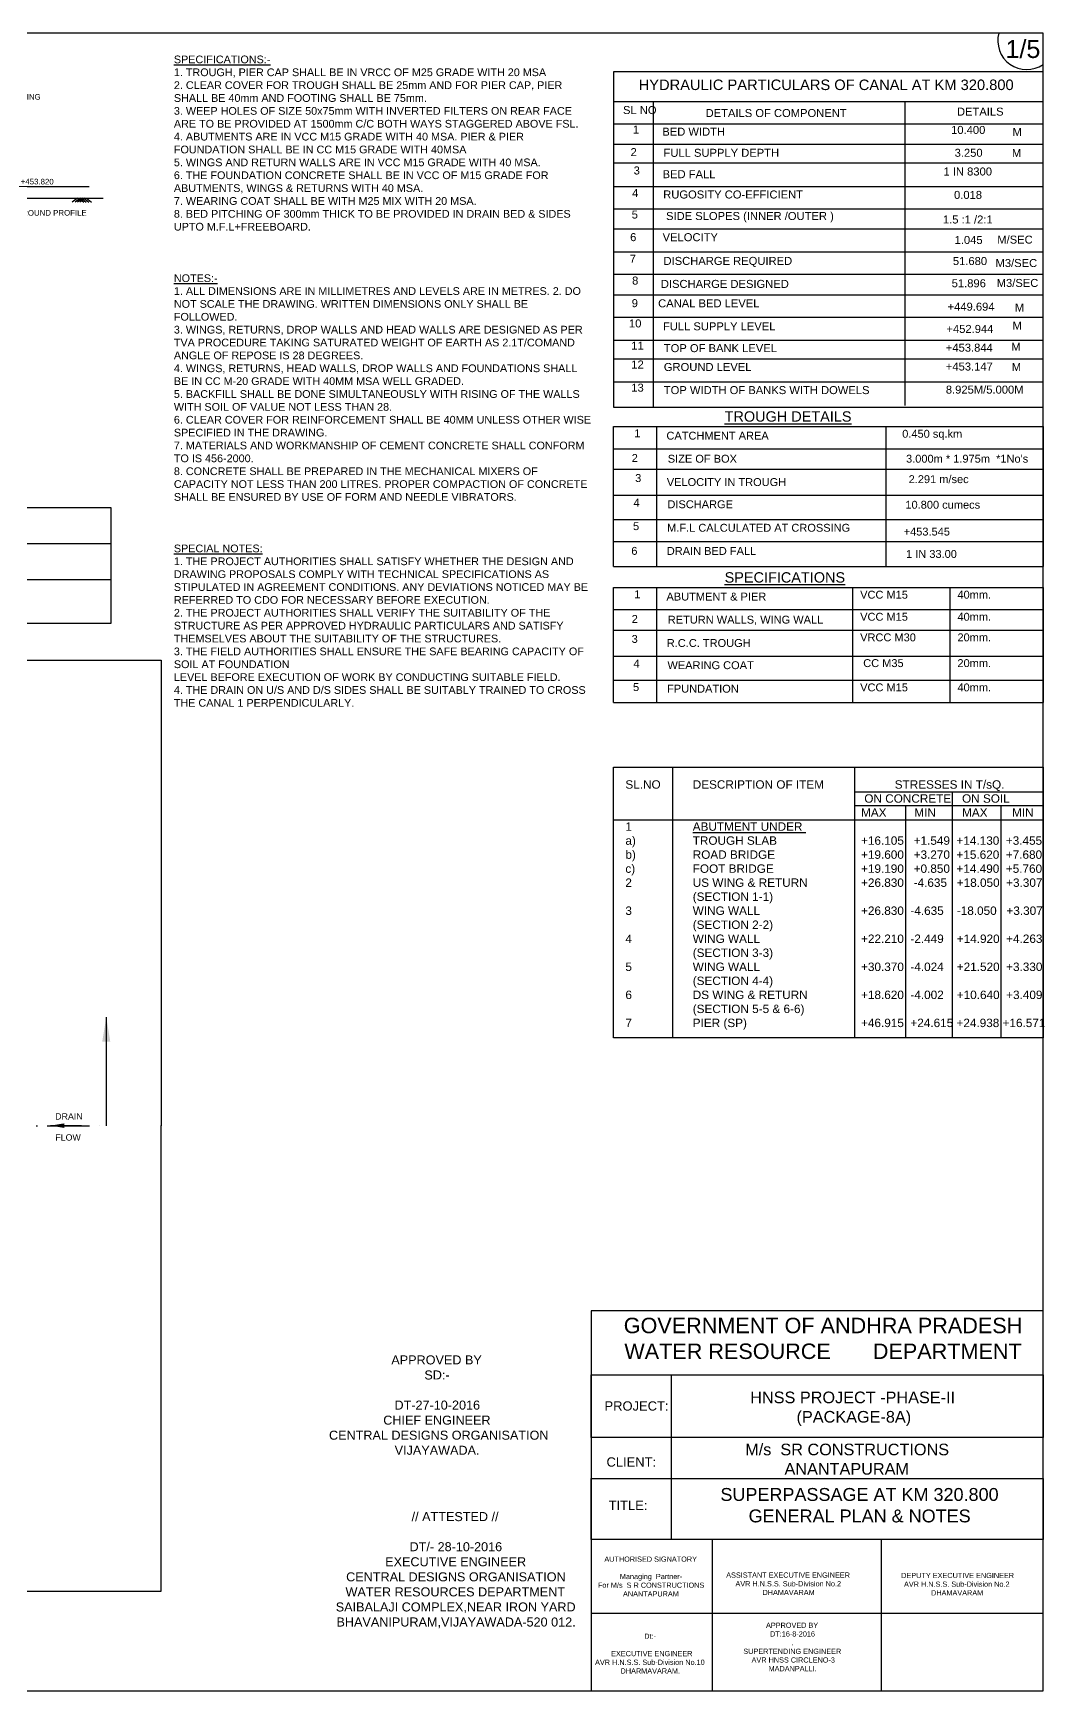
# Model space of a CAD drawing. Header units: millimetres. Extents: x 5124 to 7521686, y 2311 to 91894499.
# Drawn here: x 3781904 to 3796314, y 45931724 to 45955344 of the extents above; entities that cross this region are included whole.
import ezdxf

# ---------------------------------------------------------------- set-up
doc = ezdxf.new("R2010")
doc.units = ezdxf.units.MM
doc.header["$MEASUREMENT"] = 0
doc.linetypes.add('ACAD_ISO10W100', pattern=[18, 12, -3, 0, -3])
doc.layers.add('DRAWING', color=7, linetype='Continuous')
doc.layers.add('TEXT', color=7, linetype='Continuous')
doc.styles.get("Standard").update_dxf_attribs({"font": 'arial.ttf', "height": 90})
doc.dimstyles.get("Standard").update_dxf_attribs({"dimtxt": 200, "dimasz": 110, "dimexe": 0.18, "dimexo": 0.0625, "dimgap": 0.09, "dimtad": 0, "dimtih": 1, "dimtoh": 1, "dimdec": 0, "dimzin": 0, "dimdsep": 46, "dimtxsty": 'Standard', "dimblk": 'OBLIQUE', "dimcen": 0.09, "dimse1": 1, "dimse2": 1, "dimadec": 0, "dimazin": 0, "dimtfac": 1, "dimtdec": 0, "dimtofl": 0, "dimtmove": 0, "dimatfit": 3, "dimfxl": 1, "dimtolj": 1, "dimtzin": 0, "dimarcsym": 0})

# ---------------------------------------------------------------- blocks, each defined once
blk = doc.blocks.new('_Oblique')
at = {"color": 0, "linetype": 'ByBlock', "lineweight": -2}
blk.add_line((-0.5, -0.5), (0.5, 0.5), dxfattribs=at)

msp = doc.modelspace()

# ---------------------------------------------------------------- linework, layer by layer
at = {"layer": 'DRAWING', "linetype": 'Continuous'}
for points in [[(3796289, 45955344.5), (3753198, 45955344.5), (3753198, 45931724), (3796289, 45931724)], [(3753857, 45948586.5), (3783011, 45948586.5), (3783011, 45946931), (3753857, 45946931)]]:
    msp.add_lwpolyline(points, close=True, dxfattribs=at)
for points in [[(3778726, 45953159.5), (3782702.5, 45953159.5)], [(3778742.5, 45952994.5), (3782900.5, 45952994.5)], [(3782537.5, 45952994.5), (3782461.5, 45952934)], [(3782576.5, 45952994.5), (3782500.5, 45952934)], [(3782612, 45952994.5), (3782536, 45952934)], [(3782554.5, 45952994.5), (3782626, 45952936.5)], [(3782646, 45952994.5), (3782570, 45952934)], [(3782588.5, 45952994.5), (3782660, 45952936.5)], [(3782625.5, 45952994.5), (3782697, 45952936.5)], [(3782663.5, 45952994.5), (3782735, 45952936.5)], [(3753857, 45948073), (3783011, 45948073)], [(3753857, 45947559.5), (3783011, 45947559.5)], [(3770121.5, 45946412.5), (3783727, 45946412.5), (3783727, 45939777)], [(3770121.5, 45933146), (3783727, 45933146), (3783727, 45939781.5)]]:
    msp.add_lwpolyline(points, dxfattribs=at)
at = {"layer": 'DRAWING', "linetype": 'ACAD_ISO10W100', "ltscale": 50}
msp.add_lwpolyline([(3755102.5, 45939777), (3782967, 45939777)], dxfattribs=at)
at = {"layer": 'TEXT', "linetype": 'Continuous'}
for p, q in [((3790170, 45944885), (3796289, 45944885)), ((3790170, 45941028.6), (3790170, 45944885)), ((3796289, 45944885), (3796289, 45941028.6)), ((3796289, 45941028.6), (3790170, 45941028.6))]:
    msp.add_line(p, q, dxfattribs=at)
at = {"layer": 'TEXT'}
for points in [[(3796289, 45950009.4), (3790174.8, 45950009.4), (3790174.8, 45954797.3), (3796289, 45954797.3)], [(3790174.8, 45954369.2), (3796289, 45954369.2)], [(3790738.9, 45950007.3), (3790738.9, 45954363.5)], [(3794324, 45950038.3), (3794324, 45954369.2)], [(3790174.8, 45954052.5), (3796289, 45954052.5)], [(3790174.8, 45953764.6), (3796289, 45953764.6)], [(3790174.8, 45953495.9), (3796289, 45953495.9)], [(3790174.8, 45953160), (3796289, 45953160)], [(3790174.8, 45952843.3), (3796289, 45952843.3)], [(3790174.8, 45952555.4), (3796289, 45952555.4)], [(3790174.8, 45952229.1), (3796289, 45952229.1)], [(3790174.8, 45951912.4), (3796289, 45951912.4)], [(3790174.8, 45951614.9), (3796289, 45951614.9)], [(3790174.8, 45951298.2), (3796289, 45951298.2)], [(3790174.8, 45950971.9), (3796289, 45950971.9)], [(3790174.8, 45950703.1), (3796289, 45950703.1)], [(3790174.8, 45950373.9), (3796289, 45950373.9)], [(3790170, 45947745.5), (3790170, 45949737.5)], [(3790170, 45949737.5), (3796289, 45949737.5)], [(3790786.3, 45947745.5), (3790786.3, 45949737.5)], [(3794055.8, 45947745.5), (3794055.8, 45949737.5)], [(3790170, 45949423), (3796289, 45949423)], [(3790170, 45949129.4), (3796289, 45949129.4)], [(3790170, 45948762.5), (3796289, 45948762.5)], [(3790170, 45948416.5), (3796289, 45948416.5)], [(3790170, 45948102), (3796289, 45948102)], [(3790170, 45947745.5), (3796289, 45947745.5)], [(3790170, 45947745.5), (3796289, 45947745.5)], [(3790170, 45945809), (3790170, 45947444.5)], [(3790170, 45947444.5), (3796289, 45947444.5)], [(3790786.3, 45945809), (3790786.3, 45947444.5)], [(3793577.5, 45945809), (3793577.5, 45947444.5)], [(3794963, 45945809), (3794963, 45947444.5)], [(3790170, 45947130), (3796289, 45947130)], [(3790170, 45946836.4), (3796289, 45946836.4)], [(3790170, 45946469.5), (3796289, 45946469.5)], [(3790170, 45946123.5), (3796289, 45946123.5)], [(3790170, 45945809), (3796289, 45945809)], [(3790993.5, 45936227.3), (3790993.5, 45933880.3)], [(3791577.4, 45933880.3), (3791577.4, 45931724)], [(3793984.5, 45933880.3), (3793984.5, 45931724)], [(3789850.2, 45932831.1), (3796289, 45932831.1)]]:
    msp.add_lwpolyline(points, dxfattribs=at)
at = {"layer": 'TEXT', "linetype": 'Continuous'}
for points in [[(3796289, 45949737.5), (3796289, 45947745.5)], [(3796289, 45947444.5), (3796289, 45945809)], [(3791011.1, 45944885), (3791011.1, 45941028.6)], [(3793604.3, 45944885), (3793604.3, 45941028.6)], [(3793604.3, 45944534.5), (3796289, 45944534.5)], [(3794993.8, 45944534.5), (3794993.8, 45941028.6)], [(3793604.3, 45944339.5), (3796289, 45944339.5)], [(3794329.2, 45944339.5), (3794329.2, 45941028.6)], [(3795686.8, 45944339.5), (3795686.8, 45941028.6)], [(3790170, 45944135.9), (3796289, 45944135.9)]]:
    msp.add_lwpolyline(points, dxfattribs=at)
at = {"layer": 'TEXT'}
for points in [[(3796289, 45937139.6), (3789850.2, 45937139.6), (3789850.2, 45931724), (3796289, 45931724)], [(3789850.2, 45936227.3), (3796289, 45936227.3), (3796289, 45935334.5), (3789850.2, 45935334.5)], [(3789850.2, 45934751.5), (3796289, 45934751.5), (3796289, 45933880.3), (3789850.2, 45933880.3)]]:
    msp.add_lwpolyline(points, close=True, dxfattribs=at)
msp.add_arc((3796053.9, 45955235.4), 410.2, 164.57288, 304.97615, dxfattribs=at)

# ---------------------------------------------------------------- texts
for s, height, p in [('1/5', 255.59, (3795753.4, 45954990.8)), ('HYDRAULIC PARTICULARS OF CANAL AT KM 320.800', 149.593, (3790528.1, 45954533.8)), ('SL NO', 114.05, (3790305.3, 45954191.7)), ('DETAILS OF COMPONENT ', 114.046, (3791481.8, 45954149.3)), ('DETAILS ', 114.05, (3795062, 45954169.3)), ('1', 114, (3790445.8, 45953914.2)), ('BED WIDTH ', 114.05, (3790865.2, 45953883.6)), ('10.400', 114.05, (3794978.7, 45953908.3)), ('M', 114, (3795853.3, 45953879.9)), ('2', 114, (3790412.5, 45953592)), ('FULL SUPPLY DEPTH ', 114.046, (3790882.3, 45953582.6)), ('3.250', 114.05, (3795028.7, 45953583)), ('M', 114, (3795844.9, 45953579.7)), ('3', 114, (3790457, 45953330.9)), ('BED FALL ', 114.05, (3790869.6, 45953278.1)), ('1 IN 8300', 114.05, (3794870.1, 45953316.2)), ('4', 114, (3790434.7, 45953008.7)), ('RUGOSITY CO-EFFICIENT ', 114.046, (3790878.2, 45952988.7)), ('0.018', 114.05, (3795020.4, 45952982.6)), ('5', 114, (3790429.2, 45952703.2)), (' SIDE SLOPES (INNER /OUTER )', 114.046, (3790873.9, 45952682.2)), ('1.5 :1 /2:1', 114.046, (3794861.8, 45952632.3)), ('6', 114, (3790406.9, 45952380.9)), ('VELOCITY ', 114.05, (3790869.6, 45952380)), ('1.045', 114.05, (3795028.7, 45952340.5)), ('M/SEC', 114.05, (3795636.3, 45952345.5)), ('7', 114, (3790401.5, 45952073.5)), ('DISCHARGE REQUIRED ', 114.046, (3790882.5, 45952042.2)), ('51.680', 114.05, (3795003.7, 45952040.3)), ('M3/SEC', 114.05, (3795611.2, 45952011.9)), ('8', 114, (3790434.9, 45951762.4)), ('DISCHARGE DESIGNED ', 114.046, (3790844.2, 45951714.4)), ('51.896', 114.05, (3794987, 45951723.4)), ('M3/SEC', 114.05, (3795627.9, 45951728.3)), ('9', 114, (3790429.3, 45951440.2)), ('CANAL BED LEVEL ', 114.046, (3790805.8, 45951437.7)), ('+449.694', 114.05, (3794928.6, 45951389.8)), ('M', 114, (3795886.7, 45951378.1)), ('10', 114.05, (3790390.4, 45951151.3)), ('FULL SUPPLY LEVEL ', 114.046, (3790874, 45951110)), ('+452.944', 114.05, (3794911.9, 45951072.9)), ('M', 114, (3795853.3, 45951119.6)), ('11', 114.05, (3790423.7, 45950834.6)), ('TOP OF BANK LEVEL ', 114.046, (3790886.8, 45950799.3)), ('+453.844', 114.05, (3794903.5, 45950806)), ('M', 114, (3795836.6, 45950819.4)), ('12', 114.05, (3790423.7, 45950565.9)), ('GROUND LEVEL', 114.046, (3790886.8, 45950530.5)), ('+453.147', 114.05, (3794903.5, 45950537.3)), ('M', 114, (3795842.2, 45950530.3)), ('13', 114.05, (3790423.7, 45950236.7)), ('TOP WIDTH OF BANKS WITH DOWELS', 114.046, (3790886.8, 45950201.3)), ('8.925M/5.000M', 114.046, (3794903.5, 45950208)), ('%%UTROUGH DETAILS', 147.37, (3791753, 45949809)), ('1', 112.4, (3790466.1, 45949586.5)), ('0.450 sq.km', 112.352, (3794282.2, 45949580)), ('CATCHMENT AREA', 112.352, (3790924.3, 45949553)), ('2', 112.4, (3790429.7, 45949234.5)), ('SIZE OF BOX', 112.352, (3790942.9, 45949224.2)), ("3.000m * 1.975m  *1No's", 112.352, (3794336.9, 45949224.7)), ('3', 112.4, (3790478.3, 45948949.2)), ('VELOCITY IN TROUGH', 112.352, (3790929.1, 45948891.5)), ('2.291 m/sec', 112.352, (3794373.5, 45948933.1)), ('4', 112.4, (3790454, 45948597.2)), ('DISCHARGE', 112.35, (3790938.4, 45948575.3)), ('10.800 cumecs', 112.352, (3794327.7, 45948568.7)), ('5', 112.4, (3790447.9, 45948263.4)), ('M.F.L CALCULATED AT CROSSING', 112.352, (3790933.7, 45948240.5)), ('+453.545', 112.35, (3794303.1, 45948186.1)), ('6', 112.4, (3790423.6, 45947911.4)), ('DRAIN BED FALL', 112.352, (3790929.1, 45947910.4)), ('1 IN 33.00', 112.35, (3794336.9, 45947867.2)), ('%%USPECIFICATIONS', 147.37, (3791753, 45947516)), ('1', 112.4, (3790466.1, 45947293.5)), ('ABUTMENT & PIER', 112.352, (3790924.3, 45947260)), ('VCC M15', 112.35, (3793683.2, 45947287)), ('40mm.', 112.35, (3795068.7, 45947287)), ('VCC M15', 112.35, (3793683.2, 45946972.4)), ('40mm.', 112.35, (3795068.7, 45946972.4)), ('2', 112.4, (3790429.7, 45946941.5)), ('RETURN WALLS, WING WALL', 112.352, (3790942.9, 45946931.2)), ('3', 112.4, (3790428.3, 45946656.2)), ('R.C.C. TROUGH', 112.352, (3790929.1, 45946598.5)), ('VRCC M30', 112.35, (3793683.2, 45946678.9)), ('20mm.', 112.35, (3795068.7, 45946678.9)), ('4', 112.4, (3790454, 45946304.2)), ('WEARING COAT', 112.352, (3790938.4, 45946282.3)), (' CC M35', 112.35, (3793683.2, 45946311.9)), ('20mm.', 112.35, (3795068.7, 45946311.9)), ('5', 112.4, (3790447.9, 45945970.4)), ('FPUNDATION', 112.35, (3790933.7, 45945947.5)), ('VCC M15', 112.35, (3793683.2, 45945966)), ('40mm.', 112.35, (3795068.7, 45945966))]:
    msp.add_text(s, height=height, dxfattribs=at).set_placement(p)
at = {"layer": 'TEXT', "linetype": 'Continuous', "attachment_point": 1}
for s, insert, char_height, width in [('{\\LSPECIFICATIONS:-\\P}1. TROUGH, PIER CAP SHALL BE IN VRCC OF M25 GRADE WITH 20 MSA \\P2. CLEAR COVER FOR TROUGH SHALL BE 25mm AND FOR PIER CAP, PIER SHALL BE 40mm AND FOOTING SHALL BE 75mm. \\P3. WEEP HOLES OF SIZE 50x75mm WITH INVERTED FILTERS ON REAR FACE ARE TO BE PROVIDED AT 1500mm C/C BOTH WAYS STAGGERED ABOVE FSL. \\P4. ABUTMENTS ARE IN VCC M15 GRADE WITH 40 MSA. PIER & PIER FOUNDATION SHALL BE IN CC M15 GRADE WITH 40MSA \\P5. WINGS AND RETURN WALLS ARE IN VCC M15 GRADE WITH 40 MSA. \\P6. THE FOUNDATION CONCRETE SHALL BE IN VCC OF M15 GRADE FOR ABUTMENTS, WINGS & RETURNS WITH 40 MSA. \\P7. WEARING COAT SHALL BE WITH M25 MIX WITH 20 MSA. \\P8. BED PITCHING OF 300mm THICK TO BE PROVIDED IN DRAIN BED & SIDES UPTO M.F.L+FREEBOARD. \\P\\P\\P{\\L\\PNOTES:-\\P}1. ALL DIMENSIONS ARE IN MILLIMETRES AND LEVELS ARE IN METRES. 2. DO NOT SCALE THE DRAWING. WRITTEN DIMENSIONS ONLY SHALL BE FOLLOWED. \\P3. WINGS, RETURNS, DROP WALLS AND HEAD WALLS ARE DESIGNED AS PER TVA PROCEDURE TAKING SATURATED WEIGHT OF EARTH AS 2.1T/COMAND ANGLE OF REPOSE IS 28 DEGREES. \\P4. WINGS, RETURNS, HEAD WALLS, DROP WALLS AND FOUNDATIONS SHALL BE IN CC M-20 GRADE WITH 40MM MSA WELL GRADED. \\P5. BACKFILL SHALL BE DONE SIMULTANEOUSLY WITH RISING OF THE WALLS WITH SOIL OF VALUE NOT LESS THAN 28. \\P6. CLEAR COVER FOR REINFORCEMENT SHALL BE 40MM UNLESS OTHER WISE SPECIFIED IN THE DRAWING. \\P7. MATERIALS AND WORKMANSHIP OF CEMENT CONCRETE SHALL CONFORM TO IS 456-2000. \\P8. CONCRETE SHALL BE PREPARED IN THE MECHANICAL MIXERS OF CAPACITY NOT LESS THAN 200 LITRES. PROPER COMPACTION OF CONCRETE SHALL BE ENSURED BY USE OF FORM AND NEEDLE VIBRATORS. \\P\\P{\\L\\P\\PSPECIAL NOTES:  }\\P1. THE PROJECT AUTHORITIES SHALL SATISFY WHETHER THE DESIGN AND DRAWING PROPOSALS COMPLY WITH TECHNICAL SPECIFICATIONS AS STIPULATED IN AGREEMENT CONDITIONS. ANY DEVIATIONS NOTICED MAY BE REFERRED TO CDO FOR NECESSARY BEFORE EXECUTION. \\P2. THE PROJECT AUTHORITIES SHALL VERIFY THE SUITABILITY OF THE STRUCTURE AS PER APPROVED HYDRAULIC PARTICULARS AND SATISFY THEMSELVES ABOUT THE SUITABILITY OF THE STRUCTURES. \\P3. THE FIELD AUTHORITIES SHALL ENSURE THE SAFE BEARING CAPACITY OF SOIL AT FOUNDATION \\PLEVEL BEFORE EXECUTION OF WORK BY CONDUCTING SUITABLE FIELD.\\P4. THE DRAIN ON U/S AND D/S SIDES SHALL BE SUITABLY TRAINED TO CROSS THE CANAL 1 PERPENDICULARLY. ', (3783908.5, 45955025.3), 110, 5960.705), ('SL.NO ^IDESCRIPTION OF ITEM ^I^I^ISTRESSES IN T/sQ. \\P^I^I^I^I^I^I^I ON CONCRETE ^ION SOIL \\P^I^I^I^I^I^I^IMAX ^I      MIN ^IMAX^I     MIN \\P1 ^I^I{\\LABUTMENT UNDER} ^I^I\\Pa)^I^ITROUGH SLAB^I^I ^I+16.105   +1.549  +14.130  +3.455\\Pb)^I^IROAD BRIDGE^I^I^I+19.600   +3.270  +15.620  +7.680\\Pc)^I^IFOOT BRIDGE^I^I^I+19.190   +0.850  +14.490  +5.760\\P2^I^IUS WING & RETURN^I^I+26.830   -4.635   +18.050  +3.307\\P^I^I(SECTION 1-1)\\P3^I^IWING WALL^I^I^I^I+26.830  -4.635    -18.050   +3.307\\P^I^I(SECTION 2-2)^I^I^I\\P4^I^IWING WALL^I^I^I^I+22.210  -2.449    +14.920  +4.263\\P^I^I(SECTION 3-3)\\P5^I^IWING WALL^I^I^I^I+30.370  -4.024    +21.520  +3.330\\P^I^I(SECTION 4-4)\\P6^I^IDS WING & RETURN^I^I+18.620  -4.002    +10.640  +3.409\\P^I^I(SECTION 5-5 & 6-6)\\P7^I^IPIER (SP)^I^I^I^I+46.915  +24.615 +24.938 +16.571', (3790339.5, 45944698.8), 119.873, 6674.504)]:
    msp.add_mtext(s, dxfattribs=dict(at, insert=insert, char_height=char_height, width=width))
at = {"layer": 'TEXT', "linetype": 'Continuous'}
for s, insert, char_height, width, attachment_point, rotation in [('300mm ROUGH STONE FRY PACKING', (3779987.2, 45954468.9), 80, 2017.921, 1, 0.25076), (' +453.820', (3782196.9, 45953268.2), 80, 495.752, 3, 359.74924), ('EXISTING GROUND PROFILE', (3781108.6, 45952819.6), 80, 1553.433, 1, 0.25076), ('DRAIN\\P \\PFLOW', (3782217.9, 45939953.8), 90, 2139.072, 1, 0.25076)]:
    msp.add_mtext(s, dxfattribs=dict(at, insert=insert, char_height=char_height, width=width, attachment_point=attachment_point, rotation=rotation))
at = {"layer": 'TEXT', "color": 7, "insert": (3793154, 45936745), "char_height": 220.314, "width": 6283.076, "attachment_point": 5}
msp.add_mtext('GOVERNMENT OF ANDHRA PRADESH\\PWATER RESOURCE       DEPARTMENT', dxfattribs=at)
at = {"layer": 'TEXT', "attachment_point": 1}
for s, insert, char_height, width in [('\\pi2586.1;APPROVED BY\\P\\pi3056.9;SD:-  \\P\\pi3229.9;\\P\\pi2631.3;DT-27-10-2016\\P\\pi2471.3;CHIEF ENGINEER                \\P\\pi1648.9; CENTRAL DESIGNS ORGANISATION\\P\\pi2633.7;VIJAYAWADA.', (3784419.3, 45936503.7), 128.699, 6459.783), ('\\pi1808.3;HNSS PROJECT -PHASE-II\\P\\pi2403.2; (PACKAGE-8A)\\P\\pi3215.3; ', (3790309.5, 45935988), 165.584, 6494.815), ('PROJECT:', (3790042.4, 45935849.2), 131.9, 1230.68), ('CLIENT:', (3790070.3, 45935050.9), 131.9, 1230.68), ('\\pi675.19;M/s  SR CONSTRUCTIONS \\P\\pi1234.7;ANANTAPURAM', (3791370.8, 45935246), 165.584, 4225.513), ('\\pi880.07;SUPERPASSAGE AT KM 320.800\\P\\pi1281.1;GENERAL PLAN & NOTES', (3790812.6, 45934614.2), 183.595, 5699.288), ('TITLE:', (3790100.7, 45934432.8), 131.9, 715.247), ('\\pi2610.5;// ATTESTED //\\P\\pi3229.9;\\P\\pi2581.4;DT/- 28-10-2016\\P\\pi2234.1;EXECUTIVE ENGINEER                \\P\\pi1678.3;CENTRAL DESIGNS ORGANISATION\\P\\pi1669.5;WATER RESOURCES DEPARTMENT\\P\\pi1530.2;SAIBALAJI COMPLEX,NEAR IRON YARD\\P\\pi1540.7;BHAVANIPURAM,VIJAYAWADA-520 012.', (3784683.9, 45934271.1), 128.699, 6459.783), ('\\pi1203.5;AUTHORISED SIGNATORY\\P\\pi1862.8;\\P\\pi1424.4;Managing  Partner-\\P\\pi1112.2;For M/s  S R CONSTRUCTIONS\\P\\pi1469.2;ANANTAPURAM', (3788836.2, 45933637.8), 74.224, 3725.533), ('\\pi1862.8;\\P\\P\\pi981.87;ASSISTANT EXECUTIVE ENGINEER\\P\\pi1113.5;AVR H.N.S.S. Sub-Division No.2\\P\\pi1499.1;DHAMAVARAM', (3790793.5, 45933658.2), 74.224, 3725.533), ('\\pi1848.4; \\P\\pi1862.8;\\P\\pi1045.3; DEPUTY EXECUTIVE ENGINEER\\P\\pi1113.5;AVR H.N.S.S. Sub-Division No.2\\P\\pi1499.1;DHAMAVARAM', (3793194, 45933652.4), 74.224, 3725.533), ('\\pi1491.5;APPROVED BY\\P\\pi1549.3;DT:16-8-2016 \\P\\pi1857.6;.  \\P\\pi1168.6;SUPERTENDING ENGINEER                \\P\\pi1257.3; AVR HNSS CIRCLENO-3\\P\\pi1528.3;MADANPALLI.', (3790850.6, 45932696), 74.224, 3725.533), ('\\pi1784.9;Dt:- \\P\\pi1862.8;\\P\\pi1255.6;  EXECUTIVE ENGINEER\\P\\pi1084.4;AVR H.N.S.S. Sub-Division No.10\\P\\pi1447.8;DHARMAVARAM.', (3788823.1, 45932539.5), 74.224, 3725.533)]:
    msp.add_mtext(s, dxfattribs=dict(at, insert=insert, char_height=char_height, width=width))

# ---------------------------------------------------------------- leaders
at = {"layer": 'DRAWING', "linetype": 'Continuous'}
msp.add_leader([(3782945.5, 45941323.5), (3782945.5, 45939777)], dimstyle='Standard', override={"dimasz": 350, "dimgap": 0.09, "dimtad": 0, "dimarcsym": 1}, dxfattribs=at)
at = {"layer": 'TEXT', "linetype": 'Continuous'}
msp.add_leader([(3782150.2, 45939777.5), (3782590.7, 45939777.5)], dimstyle='Standard', override={"dimasz": 200, "dimgap": 0.09, "dimtad": 0, "dimarcsym": 1}, dxfattribs=at)

doc.saveas('drawing.dxf')
